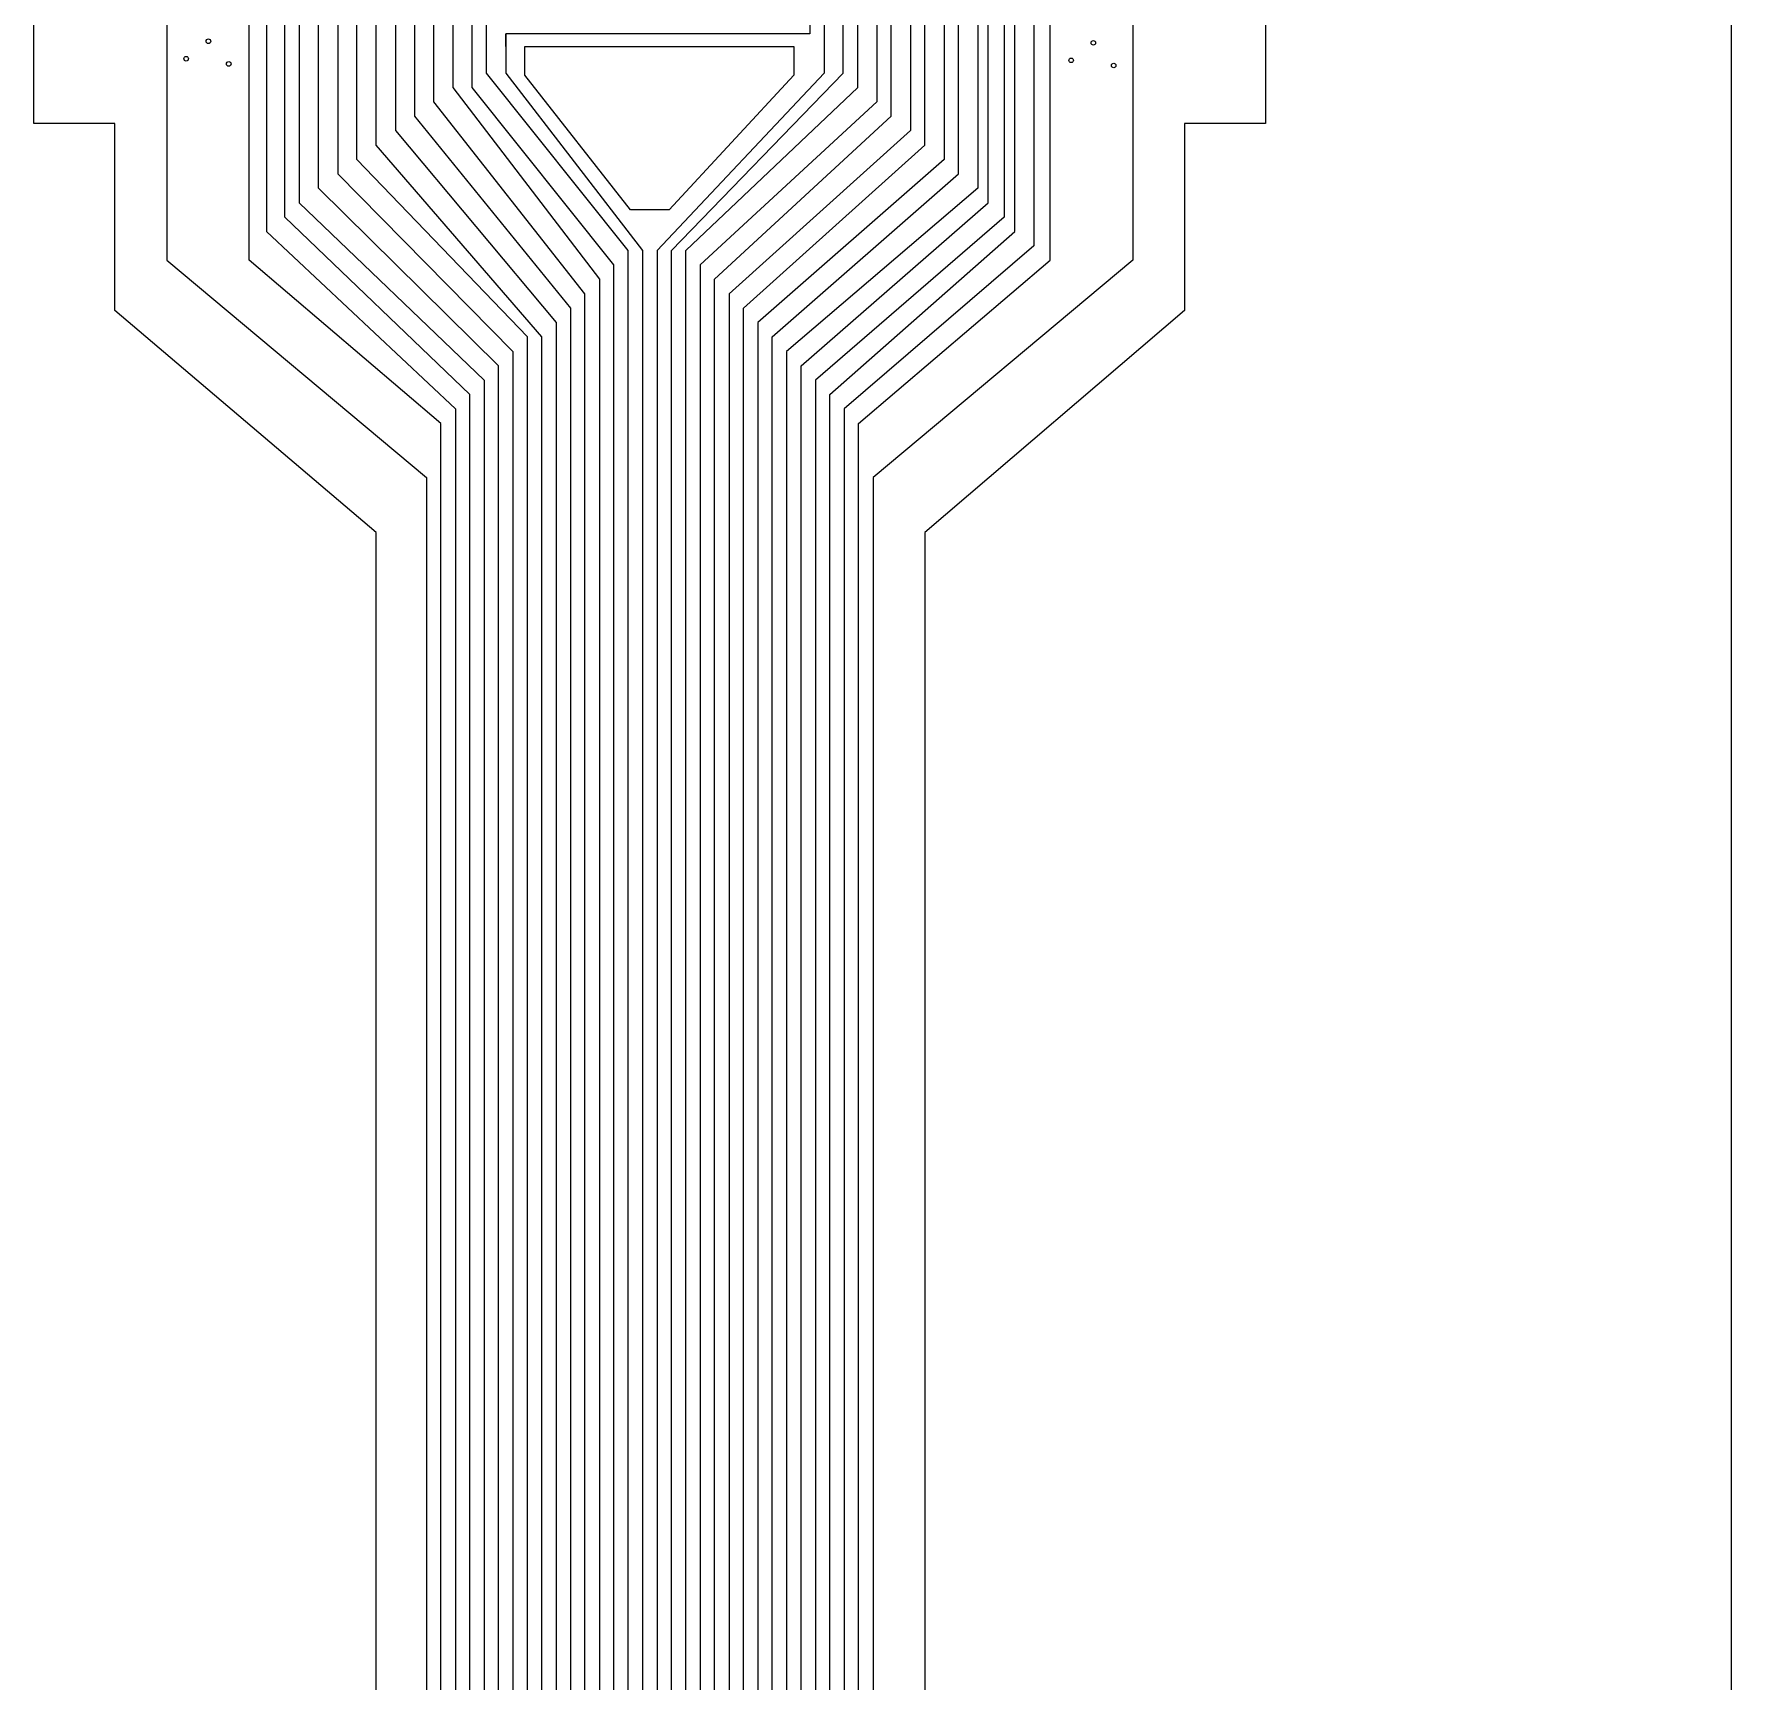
# Model space of a CAD drawing. Header units: millimetres. Extents: x 43.4 to 83.4, y 94.1 to 164.1.
# Drawn here: x 65.75 to 83.42, y 129.07 to 146.22 of the extents above; entities that cross this region are included whole.
import ezdxf

# ---------------------------------------------------------------- set-up
doc = ezdxf.new("R2010")
doc.units = ezdxf.units.MM
for name, color, linetype in [('Foil', 5, 'Continuous'), ('Opening', 1, 'Continuous'), ('Outline', 3, 'Continuous'), ('Pattern', 40, 'Continuous')]:
    doc.layers.add(name, color=color, linetype=linetype)

msp = doc.modelspace()

# ---------------------------------------------------------------- linework, layer by layer
at = {"layer": 'Foil'}
for p, q in [((83.423, 164.072), (83.423, 94.072)), ((67.132, 157.566), (67.132, 145.816)), ((67.991, 145.731), (67.991, 155.574)), ((77.193, 155.574), (77.193, 145.816)), ((76.163, 155.466), (76.163, 145.816)), ((76.334, 145.816), (76.334, 155.466)), ((75.963, 145.816), (75.963, 154.916)), ((75.853, 154.801), (75.853, 146.188)), ((75.578, 154.135), (75.578, 145.816)), ((75.688, 145.816), (75.688, 154.251)), ((75.228, 153.47), (75.228, 145.816)), ((75.378, 145.816), (75.378, 153.585)), ((75.028, 145.816), (75.028, 152.92)), ((74.878, 152.805), (74.878, 145.816)), ((74.678, 145.816), (74.678, 152.255)), ((74.178, 145.816), (74.178, 151.474)), ((74.328, 145.816), (74.328, 151.474)), ((74.528, 151.589), (74.528, 145.816)), ((73.978, 150.924), (73.978, 145.816)), ((68.172, 150.259), (68.172, 145.823)), ((68.363, 145.823), (68.363, 150.259)), ((68.513, 149.593), (68.513, 145.823)), ((68.713, 145.823), (68.713, 149.593)), ((68.913, 149.478), (68.913, 145.823)), ((69.113, 145.823), (69.113, 148.928)), ((69.313, 145.823), (69.313, 148.812)), ((69.513, 148.262), (69.513, 145.823)), ((69.713, 148.147), (69.713, 145.823)), ((69.913, 145.816), (69.913, 147.597)), ((70.113, 147.482), (70.113, 145.816)), ((70.313, 145.816), (70.313, 146.932)), ((70.463, 145.816), (70.463, 146.816)), ((73.828, 146.816), (73.828, 146.223)), ((70.663, 146.093), (70.663, 146.223)), ((70.748, 146.223), (70.663, 146.223)), ((70.663, 146.223), (70.663, 145.816)), ((73.828, 146.223), (70.748, 146.223)), ((75.853, 146.188), (75.853, 145.816)), ((70.863, 145.893), (70.863, 146.093)), ((70.863, 146.093), (73.463, 146.093)), ((73.463, 146.093), (73.663, 146.093)), ((73.663, 146.093), (73.663, 145.793)), ((67.132, 145.816), (67.132, 143.866)), ((68.172, 145.823), (68.172, 144.466)), ((68.363, 144.466), (68.363, 145.823)), ((68.513, 145.823), (68.513, 144.616)), ((68.713, 144.766), (68.713, 145.823)), ((68.913, 145.823), (68.913, 144.916)), ((69.113, 145.066), (69.113, 145.823)), ((69.313, 145.216), (69.313, 145.823)), ((69.513, 145.823), (69.513, 145.216)), ((69.713, 145.823), (69.713, 145.366)), ((69.913, 145.516), (69.913, 145.816)), ((70.113, 145.816), (70.113, 145.666)), ((70.313, 145.666), (70.313, 145.816)), ((71.938, 143.968), (70.463, 145.816)), ((70.663, 145.816), (72.088, 143.968)), ((70.863, 145.793), (70.863, 145.893)), ((73.978, 145.816), (72.238, 143.968)), ((72.388, 143.968), (74.178, 145.816)), ((74.328, 145.666), (74.328, 145.816)), ((74.528, 145.816), (74.528, 145.666)), ((74.678, 145.666), (74.678, 145.816)), ((74.878, 145.816), (74.878, 145.366)), ((75.028, 145.216), (75.028, 145.816)), ((75.228, 145.816), (75.228, 145.066)), ((75.378, 144.916), (75.378, 145.816)), ((75.578, 145.816), (75.578, 144.766)), ((75.688, 144.616), (75.688, 145.816)), ((75.853, 145.816), (75.853, 144.616)), ((75.963, 144.616), (75.963, 145.816)), ((76.163, 145.816), (76.163, 144.616)), ((76.334, 144.616), (76.334, 145.816)), ((77.193, 145.816), (77.193, 144.616)), ((67.991, 144.166), (67.991, 145.731)), ((70.113, 145.666), (71.638, 143.668)), ((71.788, 143.818), (70.313, 145.666)), ((71.963, 144.393), (70.863, 145.793)), ((73.663, 145.793), (72.363, 144.393)), ((72.538, 143.968), (74.328, 145.666)), ((74.528, 145.666), (74.528, 145.516)), ((74.678, 145.516), (74.678, 145.666)), ((71.488, 143.518), (69.913, 145.516)), ((74.528, 145.516), (72.688, 143.818)), ((74.678, 145.366), (74.678, 145.516)), ((69.713, 145.366), (71.338, 143.368)), ((72.838, 143.668), (74.678, 145.366)), ((74.878, 145.366), (74.878, 145.216)), ((69.313, 145.066), (69.313, 145.216)), ((69.513, 145.216), (71.188, 143.218)), ((74.878, 145.216), (72.988, 143.518)), ((75.028, 145.066), (75.028, 145.216)), ((69.113, 144.916), (69.113, 145.066)), ((71.038, 143.068), (69.313, 145.066)), ((73.138, 143.368), (75.028, 145.066)), ((75.228, 145.066), (75.228, 144.916)), ((68.713, 144.616), (68.713, 144.766)), ((68.913, 144.916), (68.913, 144.766)), ((68.913, 144.766), (70.738, 142.918)), ((70.888, 143.068), (69.113, 144.916)), ((75.228, 144.916), (73.288, 143.218)), ((73.438, 143.068), (75.378, 144.766)), ((75.378, 144.766), (75.378, 144.916)), ((75.578, 144.766), (75.578, 144.616)), ((68.513, 144.616), (68.513, 144.466)), ((70.588, 142.768), (68.713, 144.616)), ((75.578, 144.616), (73.588, 142.918)), ((75.688, 144.466), (75.688, 144.616)), ((75.853, 144.616), (75.853, 144.316)), ((75.963, 144.166), (75.963, 144.616)), ((76.163, 144.616), (76.163, 144.016)), ((76.334, 143.866), (76.334, 144.616)), ((77.193, 144.616), (77.193, 143.866)), ((68.172, 144.466), (68.172, 144.166)), ((68.363, 144.316), (68.363, 144.466)), ((68.513, 144.466), (70.438, 142.618)), ((73.738, 142.768), (75.688, 144.466)), ((70.288, 142.468), (68.363, 144.316)), ((72.363, 144.393), (71.963, 144.393)), ((75.853, 144.316), (73.888, 142.618)), ((67.991, 143.866), (67.991, 144.166)), ((68.172, 144.166), (70.138, 142.318)), ((74.038, 142.468), (75.963, 144.166)), ((67.132, 143.866), (69.838, 141.605)), ((69.988, 142.168), (67.991, 143.866)), ((71.938, 143.672), (71.938, 143.968)), ((72.088, 143.968), (72.088, 141.605)), ((72.238, 143.968), (72.238, 141.605)), ((72.388, 141.605), (72.388, 143.968)), ((72.538, 143.818), (72.538, 143.968)), ((76.163, 144.016), (74.188, 142.318)), ((74.338, 142.168), (76.334, 143.866)), ((77.193, 143.866), (74.488, 141.605)), ((71.788, 141.605), (71.788, 143.818)), ((72.538, 141.605), (72.538, 143.818)), ((72.688, 143.818), (72.688, 143.668)), ((71.488, 141.605), (71.488, 143.518)), ((71.638, 143.668), (71.638, 141.605)), ((71.938, 141.605), (71.938, 143.672)), ((72.688, 143.668), (72.688, 141.605)), ((72.838, 143.518), (72.838, 143.668)), ((72.838, 141.605), (72.838, 143.518)), ((72.988, 143.518), (72.988, 143.368)), ((71.338, 143.368), (71.338, 141.605)), ((72.988, 143.368), (72.988, 141.605)), ((73.138, 143.218), (73.138, 143.368)), ((71.188, 143.218), (71.188, 141.605)), ((73.138, 141.605), (73.138, 143.218)), ((73.288, 143.218), (73.288, 143.068)), ((70.888, 142.918), (70.888, 143.068)), ((71.038, 141.605), (71.038, 143.068)), ((73.288, 143.068), (73.288, 141.605)), ((73.438, 142.918), (73.438, 143.068)), ((70.738, 142.918), (70.738, 142.768)), ((70.888, 141.605), (70.888, 142.918)), ((73.438, 141.605), (73.438, 142.918)), ((73.588, 142.918), (73.588, 142.768)), ((70.588, 142.618), (70.588, 142.768)), ((70.738, 142.768), (70.738, 141.605)), ((73.588, 142.768), (73.588, 141.605)), ((73.738, 142.618), (73.738, 142.768)), ((70.288, 142.318), (70.288, 142.468)), ((70.438, 142.618), (70.438, 142.468)), ((70.438, 142.468), (70.438, 141.605)), ((70.588, 141.605), (70.588, 142.618)), ((73.738, 141.605), (73.738, 142.618)), ((73.888, 142.618), (73.888, 142.468)), ((73.888, 142.468), (73.888, 141.605)), ((74.038, 142.318), (74.038, 142.468)), ((70.138, 142.318), (70.138, 142.168)), ((70.288, 141.605), (70.288, 142.318)), ((74.038, 141.605), (74.038, 142.318)), ((74.188, 142.318), (74.188, 142.168)), ((69.988, 142.018), (69.988, 142.168)), ((70.138, 142.168), (70.138, 141.605)), ((74.188, 142.168), (74.188, 141.605)), ((74.338, 142.018), (74.338, 142.168)), ((69.988, 141.605), (69.988, 142.018)), ((74.338, 141.605), (74.338, 142.018)), ((69.838, 141.605), (69.838, 120.877)), ((69.988, 120.877), (69.988, 141.605)), ((70.138, 141.605), (70.138, 120.877)), ((70.288, 120.877), (70.288, 141.605)), ((70.438, 141.605), (70.438, 120.877)), ((70.588, 120.877), (70.588, 141.605)), ((70.738, 141.605), (70.738, 120.877)), ((70.888, 120.877), (70.888, 141.605)), ((71.038, 120.877), (71.038, 141.605)), ((71.188, 141.605), (71.188, 120.877)), ((71.338, 141.605), (71.338, 120.877)), ((71.488, 120.877), (71.488, 141.605)), ((71.638, 141.605), (71.638, 120.877)), ((71.788, 120.877), (71.788, 141.605)), ((71.938, 120.877), (71.938, 141.605)), ((72.088, 141.605), (72.088, 120.877)), ((72.238, 141.605), (72.238, 120.877)), ((72.388, 120.877), (72.388, 141.605)), ((72.538, 120.877), (72.538, 141.605)), ((72.688, 141.605), (72.688, 120.877)), ((72.838, 120.877), (72.838, 141.605)), ((72.988, 141.605), (72.988, 120.877)), ((73.138, 120.877), (73.138, 141.605)), ((73.288, 141.605), (73.288, 120.877)), ((73.438, 120.877), (73.438, 141.605)), ((73.588, 141.605), (73.588, 120.877)), ((73.738, 120.877), (73.738, 141.605)), ((73.888, 141.605), (73.888, 120.877)), ((74.038, 120.877), (74.038, 141.605)), ((74.188, 141.605), (74.188, 120.877)), ((74.338, 120.877), (74.338, 141.605)), ((74.488, 141.605), (74.488, 120.877))]:
    msp.add_line(p, q, dxfattribs=at)
for centre in [(67.566, 146.147), (67.335, 145.965), (76.782, 146.13), (67.778, 145.911), (76.551, 145.948), (76.994, 145.894)]:
    msp.add_circle(centre, 0.0239, dxfattribs=at)
at = {"layer": 'Opening'}
msp.add_line((83.423, 164.072), (83.423, 94.072), dxfattribs=at)
msp.add_line((83.423, 164.072), (83.423, 94.072), dxfattribs=at)
at = {"layer": 'Outline'}
for p, q in [((83.423, 164.072), (83.423, 94.072)), ((65.749, 145.292), (65.749, 156.358)), ((78.575, 156.358), (78.575, 145.292)), ((66.591, 145.292), (65.749, 145.292)), ((66.591, 143.866), (66.591, 145.292)), ((78.575, 145.292), (77.733, 145.292)), ((77.733, 145.292), (77.733, 143.342)), ((66.591, 143.342), (66.591, 143.866)), ((69.314, 141.033), (66.591, 143.342)), ((77.733, 143.342), (75.028, 141.033)), ((69.314, 123.605), (69.314, 141.033)), ((75.028, 141.033), (75.028, 123.605))]:
    msp.add_line(p, q, dxfattribs=at)
at = {"layer": 'Pattern'}
msp.add_line((83.423, 164.072), (83.423, 94.072), dxfattribs=at)

doc.saveas('drawing.dxf')
